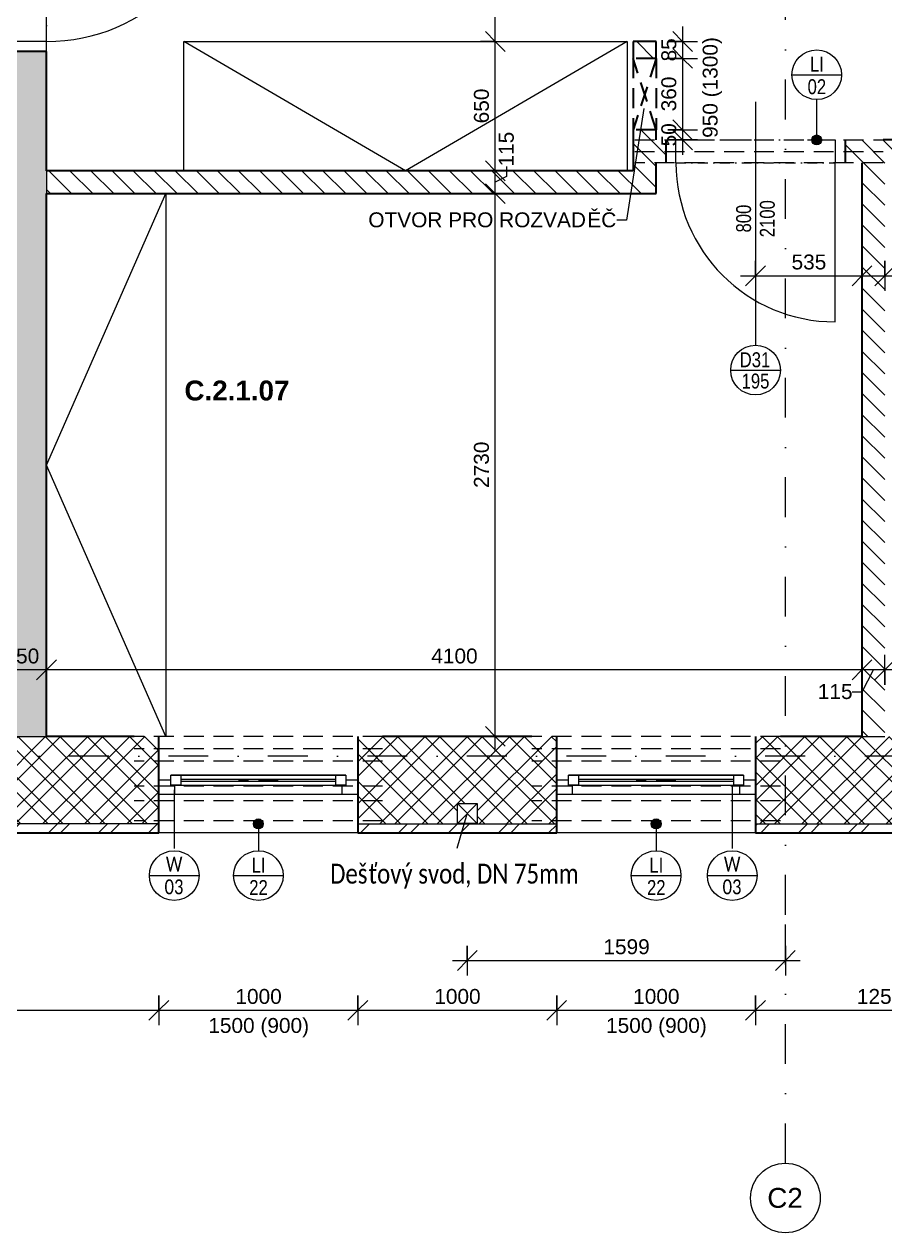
# Model space of a CAD drawing. Header units: millimetres. Extents: x -47720 to -5768, y -7799 to 13087.
# Drawn here: x -32562 to -28235, y -7799 to -1719 of the extents above; entities that cross this region are included whole.
import ezdxf

# ---------------------------------------------------------------- set-up
doc = ezdxf.new("R2010")
doc.units = ezdxf.units.MM
for name, pattern in [('HA_Dash_3mm-S1mm', [150, 100, -50]), ('HA_DashDot_10mm-S3mm', [500, 200, -150, 0, -150]), ('HA_DashDot_2_2mm-S0_6mm', [110, 50, -30, 0, -30])]:
    doc.linetypes.add(name, pattern=pattern)
for name, color, linetype, lineweight in [('A-____-____-DIMS', 9, 'Continuous', 5), ('A-____-____-DIMS-50', 9, 'Continuous', 5), ('A-____-____-IDEN', 9, 'Continuous', 9), ('A-AREA-____-IDEN', 9, 'Continuous', 9), ('A-DOOR-____-IDEN', 9, 'Continuous', 9), ('A-DOOR-____-MCUT', 9, 'HA_DashDot_2_2mm-S0_6mm', 9), ('A-DOOR-____-OTLN', 9, 'Continuous', 9), ('A-DOOR-FRAM-MCUT', 9, 'Continuous', 9), ('A-GENM-____-HDLN', 9, 'HA_Dash_3mm-S1mm', 9), ('A-GENM-____-IDEN', 9, 'Continuous', 9), ('A-GENM-____-MCUT', 9, 'HA_Dash_3mm-S1mm', 25), ('A-GENM-____-OTLN', 9, 'Continuous', 9), ('A-GLAZ-____-IDEN', 9, 'Continuous', 9), ('A-GLAZ-____-MCUT', 9, 'Continuous', 5), ('A-GLAZ-____-OTLN', 9, 'Continuous', 5), ('A-WALL-____-MCUT', 9, 'Continuous', 25), ('A-WALL-____-OTLN', 9, 'Continuous', 9), ('A-WALL-____-PATT', 9, 'Continuous', 25), ('G-____-____-TEXT', 9, 'Continuous', 5), ('I-FURN-____-OTLN', 9, 'Continuous', 9), ('I-WALL-____-MCUT', 9, 'Continuous', 25), ('M-HVAC-DUCT-OTLN', 9, 'Continuous', 9), ('S-GRID-____-IDEN', 9, 'Continuous', 9), ('S-GRID-____-OTLN', 9, 'Continuous', 5)]:
    doc.layers.add(name, color=color, linetype=linetype, lineweight=lineweight)
doc.styles.add('Arial', font='arial.ttf', dxfattribs={"height": 100})
doc.styles.add('Arial_1', font='arial.ttf', dxfattribs={"height": 75})
doc.styles.add('Arial_2', font='arial.ttf', dxfattribs={"width": 0.8, "height": 75})
doc.styles.add('Arial_B', font='arialbd.ttf', dxfattribs={"height": 100})
doc.styles.add('Calibri', font='calibri.ttf', dxfattribs={"width": 0.8, "height": 100})
doc.styles.add('Calibri_2', font='calibri.ttf', dxfattribs={"width": 0.8, "height": 75})
doc.dimstyles.new('Inner_Dimensions', dxfattribs={"dimscale": 304.8, "dimtxt": 76.519455, "dimasz": 0.328084, "dimexe": 0.246063, "dimexo": 0.0625, "dimgap": 0.032808, "dimtad": 1, "dimdec": 0, "dimzin": 0, "dimdsep": 46, "dimtxsty": 'Arial_1', "dimblk1": 'OBLIQUE', "dimblk2": 'OBLIQUE', "dimsah": 1, "dimcen": 0.09, "dimdle": 0.246063, "dimazin": 0, "dimtfac": 1, "dimtdec": 4, "dimtix": 1, "dimtmove": 0, "dimatfit": 3, "dimfxl": 0.246063, "dimfxlon": 1, "dimtvp": 1, "dimtolj": 1, "dimtzin": 0, "dimlwd": 9, "dimlwe": 9, "dimarcsym": 2})
doc.dimstyles.new('Inner_Dimensions_1', dxfattribs={"dimscale": 304.8, "dimtxt": 76.519455, "dimasz": 0.328084, "dimexe": 0.246063, "dimexo": 0.0625, "dimgap": 0.032808, "dimtad": 1, "dimdec": 0, "dimzin": 0, "dimdsep": 46, "dimtxsty": 'Arial_1', "dimblk1": 'OBLIQUE', "dimblk2": 'OBLIQUE', "dimsah": 1, "dimcen": 0.09, "dimdle": 0.246063, "dimazin": 0, "dimtfac": 1, "dimtdec": 4, "dimtix": 1, "dimtmove": 1, "dimatfit": 3, "dimfxl": 0.246063, "dimfxlon": 1, "dimtvp": 1, "dimtolj": 1, "dimtzin": 0, "dimlwd": 9, "dimlwe": 9, "dimarcsym": 2})
pattern_1 = [(45, (0, 0), (-106.066, 106.066), []), (45, (75, 0), (-106.066, 106.066), []), (315, (0, 0), (106.066, 106.066), []), (315, (75, 0), (106.066, 106.066), [])]
pattern_2 = [(135, (0, 0), (-53.03301, -53.03301), [])]

# ---------------------------------------------------------------- blocks, each defined once
blk = doc.blocks.new('HA_DR_Single_Swing_Solid - In_BJ_800x2100-2040331-DPS_2NP-C')
at = {"layer": 'A-DOOR-____-MCUT'}
for p, q in [((-400, 57.5), (400, 57.5)), ((-400, -57.5), (400, -57.5))]:
    blk.add_line(p, q, dxfattribs=at)
at = {"layer": 'A-DOOR-____-OTLN', "lineweight": 5}
blk.add_line((400, -857.5), (400, -57.5), dxfattribs=at)
blk.add_arc((400, -57.5), 800, 180, 270, dxfattribs=at)
at = {"layer": 'A-DOOR-FRAM-MCUT'}
for p, q in [((-400, -57.5), (-400, 57.5)), ((400, 57.5), (400, -57.5))]:
    blk.add_line(p, q, dxfattribs=at)
blk = doc.blocks.new('HA_WD_SinglePanel - 1000x1500-1662820-DPS_2NP-C')
at = {"layer": 'A-GLAZ-____-MCUT'}
for p, q in [((-420, 70), (-500, 70)), ((-420, 25), (-420, 70)), ((500, 70), (420, 70)), ((420, 70), (420, 25)), ((-500, 0), (-440, 0)), ((-440, -25), (-440, 25)), ((-440, 25), (-390, 25)), ((-390, 25), (-390, -25)), ((390, 5), (-390, 5)), ((390, -25), (390, 25)), ((390, 25), (440, 25)), ((440, 25), (440, -25)), ((440, 0), (500, 0)), ((-390, -25), (-440, -25)), ((390, -5), (-390, -5)), ((440, -25), (390, -25))]:
    blk.add_line(p, q, dxfattribs=at)
at = {"layer": 'A-GLAZ-____-OTLN'}
for p, q in [((420, 70), (-420, 70)), ((440, 25), (-440, 25)), ((-440, -25), (-440, 25)), ((390, 25), (-390, 25)), ((440, 25), (440, -25)), ((-440, -25), (440, -25)), ((390, -25), (-390, -25))]:
    blk.add_line(p, q, dxfattribs=at)
blk = doc.blocks.new('HA_DR_Single_Swing_Solid - In_BJ_900x2100_Vstup-2040222-DPS_2NP-C')
at = {"layer": 'A-DOOR-____-MCUT'}
for p, q in [((-450, 125), (450, 125)), ((-450, -125), (450, -125))]:
    blk.add_line(p, q, dxfattribs=at)
at = {"layer": 'A-DOOR-____-OTLN'}
for p, q in [((-500, 125), (500, 125)), ((-500, -125), (500, -125))]:
    blk.add_line(p, q, dxfattribs=at)
at = {"layer": 'A-DOOR-____-OTLN', "lineweight": 5}
blk.add_line((450, -1025), (450, -125), dxfattribs=at)
blk.add_arc((450, -125), 900, 180, 270, dxfattribs=at)
at = {"layer": 'A-DOOR-FRAM-MCUT'}
for p, q in [((-450, -125), (-450, 125)), ((450, 125), (450, -125))]:
    blk.add_line(p, q, dxfattribs=at)
blk = doc.blocks.new('NAB_Šatní_skříň_ADNS - 650x2000xšířka-1645728-DPS_2NP-C')
at = {"layer": 'I-FURN-____-OTLN'}
for p, q in [((0, -650), (1115, 0)), ((0, -650), (0, 0)), ((1115, 0), (2230, -650)), ((2230, 0), (2230, -650)), ((2229.9, -650), (0.1, -650))]:
    blk.add_line(p, q, dxfattribs=at)
blk = doc.blocks.new('NAB_Šatní_skříň_ADNS - 600x2000xšířka-1703036-DPS_2NP-C')
at = {"layer": 'I-FURN-____-OTLN'}
for p, q in [((0, -600), (1365, 0)), ((1365, 0), (2730, -600)), ((2729.9, -600), (0.1, -600))]:
    blk.add_line(p, q, dxfattribs=at)
blk = doc.blocks.new('TB_Porotherm KP11_5_1250mm - TB_Porotherm KP11_5_1250mm-1870064-DPS_2NP-C')
at = {"layer": 'A-GENM-____-HDLN'}
for p, q in [((-625, 57.5), (625, 57.5)), ((-625, 0), (625, 0)), ((625, -57.5), (-625, -57.5))]:
    blk.add_line(p, q, dxfattribs=at)
blk = doc.blocks.new('TB_Porotherm KPVarioUNI_1250mm - TB_Porotherm KPVarioUNI_1250mm-1891196-DPS_2NP-C')
at = {"layer": 'A-GENM-____-HDLN'}
for p, q in [((-625, 205), (625, 205)), ((-625, 105), (625, 105)), ((-625, 30), (625, 30)), ((-100, 0), (100, 0)), ((-625, -95), (625, -95)), ((-625, -157.5), (625, -157.5)), ((-625, -220), (625, -220))]:
    blk.add_line(p, q, dxfattribs=at)
blk = doc.blocks.new('HA_GM_Opening_Rectangle_WallBased - Default-1969288-DPS_2NP-C')
at = {"layer": 'A-GENM-____-MCUT'}
for p, q in [((305, 57.5), (-55, -57.5)), ((-55, 57.5), (305, -57.5)), ((-55, 57.5), (-55, -57.5)), ((-55, 57.5), (305, 57.5)), ((305, 57.5), (305, -57.5)), ((-55, -57.5), (305, -57.5))]:
    blk.add_line(p, q, dxfattribs=at)
blk = doc.blocks.new('Grid - Radius 3_5mm-353793-DPS_2NP-C')
at = {"layer": 'S-GRID-____-IDEN'}
blk.add_circle((0, 0), 3.5, dxfattribs=at)
blk = doc.blocks.new('DIMBLOCK1-DPS_2NP-C')
at = {"layer": 'A-____-____-DIMS-50', "lineweight": 9}
for p, q in [((-30193.6, -2571.8), (-30243.6, -2521.8)), ((-30268.6, -2571.8), (-30118.6, -2571.8)), ((-30193.6, -2571.8), (-30268.6, -2571.8)), ((-30193.6, -5376.8), (-30193.6, -2571.8)), ((-30193.6, -2571.8), (-30143.6, -2621.8)), ((-30193.6, -5301.8), (-30243.6, -5251.8)), ((-30268.6, -5301.8), (-30118.6, -5301.8)), ((-30193.6, -5301.8), (-30268.6, -5301.8)), ((-30193.6, -5301.8), (-30143.6, -5351.8))]:
    blk.add_line(p, q, dxfattribs=at)
at = {"layer": 'A-____-____-DIMS-50', "color": 0, "lineweight": 9, "insert": (-30300.9, -4052.2), "char_height": 75, "width": 276.883, "attachment_point": 1, "rotation": 90, "line_spacing_factor": 0.941778, "style": 'Arial_1'}
blk.add_mtext('2730', dxfattribs=at)
blk = doc.blocks.new('_Oblique')
at = {"color": 0, "linetype": 'ByBlock', "lineweight": -2}
blk.add_line((-0.5, -0.5), (0.5, 0.5), dxfattribs=at)
blk = doc.blocks.new('DIMBLOCK2-DPS_2NP-C')
at = {"layer": 'A-____-____-DIMS-50', "lineweight": 9}
for p, q in [((-30193.6, -2456.8), (-30243.6, -2406.8)), ((-30268.6, -2456.8), (-30118.6, -2456.8)), ((-30193.6, -2456.8), (-30268.6, -2456.8)), ((-30193.6, -2571.8), (-30193.6, -2456.8)), ((-30193.6, -2456.8), (-30143.6, -2506.8)), ((-30137.3, -2485.3), (-30193.6, -2514.3)), ((-30137.3, -2435.3), (-30137.3, -2485.3)), ((-30193.6, -2571.8), (-30243.6, -2521.8)), ((-30268.6, -2571.8), (-30118.6, -2571.8)), ((-30193.6, -2571.8), (-30268.6, -2571.8)), ((-30193.6, -2571.8), (-30143.6, -2621.8))]:
    blk.add_line(p, q, dxfattribs=at)
at = {"layer": 'A-____-____-DIMS-50', "color": 0, "lineweight": 9, "insert": (-30175.8, -2435.3), "char_height": 75, "width": 207.662, "attachment_point": 1, "rotation": 90, "line_spacing_factor": 0.941778, "style": 'Arial_1'}
blk.add_mtext('115', dxfattribs=at)
blk = doc.blocks.new('DIMBLOCK3-DPS_2NP-C')
at = {"layer": 'A-____-____-DIMS-50', "lineweight": 9}
for p, q in [((-30193.6, -1806.8), (-30243.6, -1756.8)), ((-30268.6, -1806.8), (-30118.6, -1806.8)), ((-30193.6, -1806.8), (-30268.6, -1806.8)), ((-30193.6, -2456.8), (-30193.6, -1806.8)), ((-30193.6, -1806.8), (-30143.6, -1856.8)), ((-30193.6, -2456.8), (-30243.6, -2406.8)), ((-30268.6, -2456.8), (-30118.6, -2456.8)), ((-30193.6, -2456.8), (-30268.6, -2456.8)), ((-30193.6, -2456.8), (-30143.6, -2506.8))]:
    blk.add_line(p, q, dxfattribs=at)
at = {"layer": 'A-____-____-DIMS-50', "color": 0, "lineweight": 9, "insert": (-30300.9, -2218.3), "char_height": 75, "width": 207.662, "attachment_point": 1, "rotation": 90, "line_spacing_factor": 0.941778, "style": 'Arial_1'}
blk.add_mtext('650', dxfattribs=at)
blk = doc.blocks.new('DIMBLOCK4-DPS_2NP-C')
at = {"layer": 'A-____-____-DIMS-50', "lineweight": 9}
for p, q in [((-30268.6, -726.8), (-30118.6, -726.8)), ((-30193.6, -726.8), (-30268.6, -726.8)), ((-30193.6, -726.8), (-30243.6, -676.8)), ((-30193.6, -1806.8), (-30193.6, -726.8)), ((-30193.6, -726.8), (-30143.6, -776.8)), ((-30193.6, -1806.8), (-30243.6, -1756.8)), ((-30268.6, -1806.8), (-30118.6, -1806.8)), ((-30193.6, -1806.8), (-30268.6, -1806.8)), ((-30193.6, -1806.8), (-30143.6, -1856.8))]:
    blk.add_line(p, q, dxfattribs=at)
at = {"layer": 'A-____-____-DIMS-50', "color": 0, "lineweight": 9, "insert": (-30300.9, -1382.2), "char_height": 75, "width": 276.883, "attachment_point": 1, "rotation": 90, "line_spacing_factor": 0.941778, "style": 'Arial_1'}
blk.add_mtext('1080', dxfattribs=at)
blk = doc.blocks.new('DIMBLOCK36-DPS_2NP-C')
at = {"layer": 'A-____-____-DIMS-50', "lineweight": 9}
for p, q in [((-35134.9, -6604.6), (-35134.9, -6754.6)), ((-35134.9, -6679.6), (-35134.9, -6604.6)), ((-31884.9, -6604.6), (-31884.9, -6754.6)), ((-31884.9, -6679.6), (-31884.9, -6604.6)), ((-35134.9, -6679.6), (-35184.9, -6729.6)), ((-35134.9, -6679.6), (-35084.9, -6629.6)), ((-35134.9, -6679.6), (-31884.9, -6679.6)), ((-31884.9, -6679.6), (-31934.9, -6729.6)), ((-31884.9, -6679.6), (-31834.9, -6629.6))]:
    blk.add_line(p, q, dxfattribs=at)
at = {"layer": 'A-____-____-DIMS-50', "color": 0, "lineweight": 9, "insert": (-33625.3, -6572.3), "char_height": 75, "width": 276.883, "attachment_point": 1, "line_spacing_factor": 0.941778, "style": 'Arial_1'}
blk.add_mtext('3250', dxfattribs=at)
blk = doc.blocks.new('DIMBLOCK37-DPS_2NP-C')
at = {"layer": 'A-____-____-DIMS-50', "lineweight": 9}
for p, q in [((-31884.9, -6604.6), (-31884.9, -6754.6)), ((-31884.9, -6679.6), (-31884.9, -6604.6)), ((-30884.9, -6604.6), (-30884.9, -6754.6)), ((-30884.9, -6679.6), (-30884.9, -6604.6)), ((-31884.9, -6679.6), (-31934.9, -6729.6)), ((-31884.9, -6679.6), (-31834.9, -6629.6)), ((-31884.9, -6679.6), (-30884.9, -6679.6)), ((-30884.9, -6679.6), (-30934.9, -6729.6)), ((-30884.9, -6679.6), (-30834.9, -6629.6))]:
    blk.add_line(p, q, dxfattribs=at)
at = {"layer": 'A-____-____-DIMS-50', "color": 0, "lineweight": 9, "insert": (-31500.3, -6572.3), "char_height": 75, "width": 276.883, "attachment_point": 1, "line_spacing_factor": 0.941778, "style": 'Arial_1'}
blk.add_mtext('1000', dxfattribs=at)
blk = doc.blocks.new('DIMBLOCK38-DPS_2NP-C')
at = {"layer": 'A-____-____-DIMS-50', "lineweight": 9}
for p, q in [((-30884.9, -6604.6), (-30884.9, -6754.6)), ((-30884.9, -6679.6), (-30884.9, -6604.6)), ((-29884.9, -6604.6), (-29884.9, -6754.6)), ((-29884.9, -6679.6), (-29884.9, -6604.6)), ((-30884.9, -6679.6), (-30934.9, -6729.6)), ((-30884.9, -6679.6), (-30834.9, -6629.6)), ((-30884.9, -6679.6), (-29884.9, -6679.6)), ((-29884.9, -6679.6), (-29934.9, -6729.6)), ((-29884.9, -6679.6), (-29834.9, -6629.6))]:
    blk.add_line(p, q, dxfattribs=at)
at = {"layer": 'A-____-____-DIMS-50', "color": 0, "lineweight": 9, "insert": (-30500.3, -6572.3), "char_height": 75, "width": 276.883, "attachment_point": 1, "line_spacing_factor": 0.941778, "style": 'Arial_1'}
blk.add_mtext('1000', dxfattribs=at)
blk = doc.blocks.new('DIMBLOCK39-DPS_2NP-C')
at = {"layer": 'A-____-____-DIMS-50', "lineweight": 9}
for p, q in [((-29884.9, -6604.6), (-29884.9, -6754.6)), ((-29884.9, -6679.6), (-29884.9, -6604.6)), ((-28884.9, -6604.6), (-28884.9, -6754.6)), ((-28884.9, -6679.6), (-28884.9, -6604.6)), ((-29884.9, -6679.6), (-29934.9, -6729.6)), ((-29884.9, -6679.6), (-29834.9, -6629.6)), ((-29884.9, -6679.6), (-28884.9, -6679.6)), ((-28884.9, -6679.6), (-28934.9, -6729.6)), ((-28884.9, -6679.6), (-28834.9, -6629.6))]:
    blk.add_line(p, q, dxfattribs=at)
at = {"layer": 'A-____-____-DIMS-50', "color": 0, "lineweight": 9, "insert": (-29500.3, -6572.3), "char_height": 75, "width": 276.883, "attachment_point": 1, "line_spacing_factor": 0.941778, "style": 'Arial_1'}
blk.add_mtext('1000', dxfattribs=at)
blk = doc.blocks.new('DIMBLOCK40-DPS_2NP-C')
at = {"layer": 'A-____-____-DIMS-50', "lineweight": 9}
for p, q in [((-28884.9, -6604.6), (-28884.9, -6754.6)), ((-28884.9, -6679.6), (-28884.9, -6604.6)), ((-27634.9, -6604.6), (-27634.9, -6754.6)), ((-27634.9, -6679.6), (-27634.9, -6604.6)), ((-28884.9, -6679.6), (-28934.9, -6729.6)), ((-28884.9, -6679.6), (-28834.9, -6629.6)), ((-28884.9, -6679.6), (-27634.9, -6679.6)), ((-27634.9, -6679.6), (-27684.9, -6729.6)), ((-27634.9, -6679.6), (-27584.9, -6629.6))]:
    blk.add_line(p, q, dxfattribs=at)
at = {"layer": 'A-____-____-DIMS-50', "color": 0, "lineweight": 9, "insert": (-28375.3, -6572.3), "char_height": 75, "width": 276.883, "attachment_point": 1, "line_spacing_factor": 0.941778, "style": 'Arial_1'}
blk.add_mtext('1250', dxfattribs=at)
blk = doc.blocks.new('HA_TAG_Door_TypeMark_wDimensions - Scale50_Right with Bouble-921060-DPS_2NP-C')
at = {"layer": 'A-DOOR-____-IDEN'}
for p, q in [((0, 5), (0, -19.5)), ((-2.5, -22), (2.5, -22))]:
    blk.add_line(p, q, dxfattribs=at)
blk.add_circle((0, -22), 2.5, dxfattribs=at)
blk = doc.blocks.new('DIMBLOCK83-DPS_2NP-C')
at = {"layer": 'A-____-____-DIMS-50', "lineweight": 9}
for p, q in [((-28234.9, -5042.3), (-28234.9, -4892.3)), ((-28234.9, -4967.3), (-28184.9, -4917.3)), ((-23434.9, -5042.3), (-23434.9, -4892.3)), ((-23434.9, -4967.3), (-23384.9, -4917.3)), ((-28234.9, -4967.3), (-28284.9, -5017.3)), ((-23434.9, -4967.3), (-28234.9, -4967.3)), ((-28234.9, -4967.3), (-28234.9, -5042.3)), ((-23434.9, -4967.3), (-23484.9, -5017.3)), ((-23434.9, -4967.3), (-23434.9, -5042.3))]:
    blk.add_line(p, q, dxfattribs=at)
at = {"layer": 'A-____-____-DIMS-50', "color": 0, "lineweight": 9, "insert": (-25950.3, -4859.9), "char_height": 75, "width": 276.883, "attachment_point": 1, "line_spacing_factor": 0.941778, "style": 'Arial_1'}
blk.add_mtext('4800', dxfattribs=at)
blk = doc.blocks.new('DIMBLOCK84-DPS_2NP-C')
at = {"layer": 'A-____-____-DIMS-50', "lineweight": 9}
for p, q in [((-28349.9, -5042.3), (-28349.9, -4892.3)), ((-28349.9, -4967.3), (-28299.9, -4917.3)), ((-28234.9, -5042.3), (-28234.9, -4892.3)), ((-28234.9, -4967.3), (-28184.9, -4917.3)), ((-28349.9, -4967.3), (-28399.9, -5017.3)), ((-28234.9, -4967.3), (-28349.9, -4967.3)), ((-28349.9, -4967.3), (-28349.9, -5042.3)), ((-28348.8, -5077.3), (-28292.4, -4967.3)), ((-28234.9, -4967.3), (-28284.9, -5017.3)), ((-28234.9, -4967.3), (-28234.9, -5042.3)), ((-28398.8, -5077.3), (-28348.8, -5077.3))]:
    blk.add_line(p, q, dxfattribs=at)
at = {"layer": 'A-____-____-DIMS-50', "color": 0, "lineweight": 9, "insert": (-28571.9, -5038.8), "char_height": 75, "width": 207.662, "attachment_point": 1, "line_spacing_factor": 0.941778, "style": 'Arial_1'}
blk.add_mtext('115', dxfattribs=at)
blk = doc.blocks.new('DIMBLOCK85-DPS_2NP-C')
at = {"layer": 'A-____-____-DIMS-50', "lineweight": 9}
for p, q in [((-32449.9, -5042.3), (-32449.9, -4892.3)), ((-32449.9, -4967.3), (-32399.9, -4917.3)), ((-28349.9, -5042.3), (-28349.9, -4892.3)), ((-28349.9, -4967.3), (-28299.9, -4917.3)), ((-32449.9, -4967.3), (-32499.9, -5017.3)), ((-28349.9, -4967.3), (-32449.9, -4967.3)), ((-32449.9, -4967.3), (-32449.9, -5042.3)), ((-28349.9, -4967.3), (-28399.9, -5017.3)), ((-28349.9, -4967.3), (-28349.9, -5042.3))]:
    blk.add_line(p, q, dxfattribs=at)
at = {"layer": 'A-____-____-DIMS-50', "color": 0, "lineweight": 9, "insert": (-30515.3, -4859.9), "char_height": 75, "width": 276.883, "attachment_point": 1, "line_spacing_factor": 0.941778, "style": 'Arial_1'}
blk.add_mtext('4100', dxfattribs=at)
blk = doc.blocks.new('DIMBLOCK86-DPS_2NP-C')
at = {"layer": 'A-____-____-DIMS-50', "lineweight": 9}
for p, q in [((-32699.9, -5042.3), (-32699.9, -4892.3)), ((-32699.9, -4967.3), (-32649.9, -4917.3)), ((-32449.9, -5042.3), (-32449.9, -4892.3)), ((-32449.9, -4967.3), (-32399.9, -4917.3)), ((-32699.9, -4967.3), (-32749.9, -5017.3)), ((-32449.9, -4967.3), (-32699.9, -4967.3)), ((-32699.9, -4967.3), (-32699.9, -5042.3)), ((-32449.9, -4967.3), (-32499.9, -5017.3)), ((-32449.9, -4967.3), (-32449.9, -5042.3))]:
    blk.add_line(p, q, dxfattribs=at)
at = {"layer": 'A-____-____-DIMS-50', "color": 0, "lineweight": 9, "insert": (-32661.4, -4859.9), "char_height": 75, "width": 207.662, "attachment_point": 1, "line_spacing_factor": 0.941778, "style": 'Arial_1'}
blk.add_mtext('250', dxfattribs=at)
blk = doc.blocks.new('DIMBLOCK186-DPS_2NP-C')
at = {"layer": 'A-____-____-DIMS-50', "lineweight": 9}
for p, q in [((-29251.4, -1806.8), (-29301.4, -1756.8)), ((-29251.4, -1731.8), (-29251.4, -1891.4)), ((-29326.4, -1806.8), (-29176.4, -1806.8)), ((-29251.4, -1806.8), (-29326.4, -1806.8)), ((-29251.4, -1806.8), (-29201.4, -1856.8)), ((-29251.4, -1891.4), (-29301.4, -1841.4)), ((-29326.4, -1891.4), (-29176.4, -1891.4)), ((-29251.4, -1891.4), (-29326.4, -1891.4)), ((-29251.4, -1891.4), (-29201.4, -1941.4))]:
    blk.add_line(p, q, dxfattribs=at)
at = {"layer": 'A-____-____-DIMS-50', "color": 0, "lineweight": 9, "insert": (-29358.7, -1906.8), "char_height": 75, "width": 138.441, "attachment_point": 1, "rotation": 90, "line_spacing_factor": 0.941778, "style": 'Arial_1'}
blk.add_mtext('85', dxfattribs=at)
blk = doc.blocks.new('DIMBLOCK187-DPS_2NP-C')
at = {"layer": 'A-____-____-DIMS-50', "lineweight": 9}
for p, q in [((-29251.4, -1891.4), (-29301.4, -1841.4)), ((-29326.4, -1891.4), (-29176.4, -1891.4)), ((-29251.4, -1891.4), (-29326.4, -1891.4)), ((-29251.4, -1891.4), (-29251.4, -2251.4)), ((-29251.4, -1891.4), (-29201.4, -1941.4)), ((-29251.4, -2251.4), (-29301.4, -2201.4)), ((-29326.4, -2251.4), (-29176.4, -2251.4)), ((-29251.4, -2251.4), (-29326.4, -2251.4)), ((-29251.4, -2251.4), (-29201.4, -2301.4))]:
    blk.add_line(p, q, dxfattribs=at)
at = {"layer": 'A-____-____-DIMS-50', "color": 0, "lineweight": 9, "insert": (-29358.7, -2157.9), "char_height": 75, "width": 207.662, "attachment_point": 1, "rotation": 90, "line_spacing_factor": 0.941778, "style": 'Arial_1'}
blk.add_mtext('360', dxfattribs=at)
blk = doc.blocks.new('DIMBLOCK188-DPS_2NP-C')
at = {"layer": 'A-____-____-DIMS-50', "lineweight": 9}
for p, q in [((-29251.4, -2251.4), (-29301.4, -2201.4)), ((-29326.4, -2251.4), (-29176.4, -2251.4)), ((-29251.4, -2251.4), (-29326.4, -2251.4)), ((-29176.4, -2301.8), (-29326.4, -2301.8)), ((-29251.4, -2301.8), (-29301.4, -2251.8)), ((-29251.4, -2251.4), (-29251.4, -2376.8)), ((-29251.4, -2251.4), (-29201.4, -2301.4)), ((-29251.4, -2301.8), (-29201.4, -2351.8)), ((-29251.4, -2301.8), (-29176.4, -2301.8))]:
    blk.add_line(p, q, dxfattribs=at)
at = {"layer": 'A-____-____-DIMS-50', "color": 0, "lineweight": 9, "insert": (-29358.7, -2334.3), "char_height": 75, "width": 138.441, "attachment_point": 1, "rotation": 90, "line_spacing_factor": 0.941778, "style": 'Arial_1'}
blk.add_mtext('50', dxfattribs=at)
blk = doc.blocks.new('HA_TAG_GM_Products - Generic-588599-DPS_2NP-C')
at = {"layer": 'A-GENM-____-IDEN'}
blk.add_line((-2.5, 0), (2.5, 0), dxfattribs=at)
blk.add_circle((0, 0), 2.5, dxfattribs=at)
blk = doc.blocks.new('DIMBLOCK208-DPS_2NP-C')
at = {"layer": 'A-____-____-DIMS-50', "lineweight": 9}
for p, q in [((-30334.4, -6354.6), (-30334.4, -6504.6)), ((-30334.4, -6429.6), (-30334.4, -6354.6)), ((-30334.4, -6429.6), (-30284.4, -6379.6)), ((-28734.9, -6354.6), (-28734.9, -6504.6)), ((-28734.9, -6429.6), (-28734.9, -6354.6)), ((-28734.9, -6429.6), (-28684.9, -6379.6)), ((-30409.4, -6429.6), (-28659.9, -6429.6)), ((-30334.4, -6429.6), (-30384.4, -6479.6)), ((-28734.9, -6429.6), (-28784.9, -6479.6))]:
    blk.add_line(p, q, dxfattribs=at)
at = {"layer": 'A-____-____-DIMS-50', "color": 0, "lineweight": 9, "insert": (-29650, -6322.3), "char_height": 75, "width": 276.883, "attachment_point": 1, "line_spacing_factor": 0.941778, "style": 'Arial_1'}
blk.add_mtext('1599', dxfattribs=at)
blk = doc.blocks.new('HA_TAG_WD - Type Mark-1521999-DPS_2NP-C')
at = {"layer": 'A-GLAZ-____-IDEN'}
blk.add_line((-2.5, 0), (2.5, 0), dxfattribs=at)
blk.add_circle((0, 0), 2.5, dxfattribs=at)
blk = doc.blocks.new('DIMBLOCK252-DPS_2NP-C')
at = {"layer": 'A-____-____-DIMS-50', "lineweight": 9}
for p, q in [((-28884.9, -2910.4), (-28884.9, -3060.4)), ((-28884.9, -2985.4), (-28884.9, -2910.4)), ((-28349.9, -2910.4), (-28349.9, -3060.4)), ((-28349.9, -2985.4), (-28349.9, -2910.4)), ((-28884.9, -2985.4), (-28834.9, -2935.4)), ((-28349.9, -2985.4), (-28299.9, -2935.4)), ((-28959.9, -2985.4), (-28274.9, -2985.4)), ((-28884.9, -2985.4), (-28934.9, -3035.4)), ((-28349.9, -2985.4), (-28399.9, -3035.4))]:
    blk.add_line(p, q, dxfattribs=at)
at = {"layer": 'A-____-____-DIMS-50', "color": 0, "lineweight": 9, "insert": (-28703.9, -2878), "char_height": 75, "width": 207.662, "attachment_point": 1, "line_spacing_factor": 0.941778, "style": 'Arial_1'}
blk.add_mtext('535', dxfattribs=at)
blk = doc.blocks.new('DIMBLOCK253-DPS_2NP-C')
at = {"layer": 'A-____-____-DIMS-50', "lineweight": 9}
for p, q in [((-28234.9, -2910.4), (-28234.9, -3060.4)), ((-28234.9, -2985.4), (-28234.9, -2910.4)), ((-27134.9, -2910.4), (-27134.9, -3060.4)), ((-27134.9, -2985.4), (-27134.9, -2910.4)), ((-28234.9, -2985.4), (-28184.9, -2935.4)), ((-27134.9, -2985.4), (-27084.9, -2935.4)), ((-28309.9, -2985.4), (-27059.9, -2985.4)), ((-28234.9, -2985.4), (-28284.9, -3035.4)), ((-27134.9, -2985.4), (-27184.9, -3035.4))]:
    blk.add_line(p, q, dxfattribs=at)
at = {"layer": 'A-____-____-DIMS-50', "color": 0, "lineweight": 9, "insert": (-27800.3, -2878), "char_height": 75, "width": 276.883, "attachment_point": 1, "line_spacing_factor": 0.941778, "style": 'Arial_1'}
blk.add_mtext('1100', dxfattribs=at)

msp = doc.modelspace()

# ---------------------------------------------------------------- hatches: boundary and pattern name
at = {"layer": 'A-GENM-____-IDEN'}
h = msp.add_hatch(color=256, dxfattribs=at)
edge = h.paths.add_edge_path()
edge.add_arc((-28577.4, -2301.8), 25, 0, 360)
h = msp.add_hatch(color=256, dxfattribs=at)
edge = h.paths.add_edge_path()
edge.add_arc((-31384.9, -5741.8), 25, 0, 360)
h = msp.add_hatch(color=256, dxfattribs=at)
edge = h.paths.add_edge_path()
edge.add_arc((-29384.9, -5741.8), 25, 0, 360)
at = {"layer": 'A-WALL-____-PATT', "lineweight": 9}
h = msp.add_hatch(color=256, dxfattribs=at)
h.paths.add_polyline_path([(-32699.9, -5301.8), (-32449.9, -5301.8), (-32449.9, -1856.8), (-32699.9, -1856.8), (-32699.9, -3261.8)])
h.paths.add_polyline_path([(-32699.9, -856.8), (-32449.9, -856.8), (-32449.9, -726.8), (-32699.9, -726.8)])
at = {"layer": 'A-WALL-____-PATT', "lineweight": 5}
h = msp.add_hatch(dxfattribs=at)
h.set_pattern_fill('FP_3', color=256, style=0, pattern_type=2)
h.set_pattern_definition(pattern_2)
h.paths.add_polyline_path([(-29384.9, -2456.8), (-29384.9, -2251.4), (-29499.9, -2251.4), (-29499.9, -2456.8)])
h.paths.add_polyline_path([(-29384.9, -1891.4), (-29384.9, -1806.8), (-29499.9, -1806.8), (-29499.9, -1891.4)])
h = msp.add_hatch(dxfattribs=at)
h.set_pattern_fill('FP_3', color=256, style=0, pattern_type=2)
h.set_pattern_definition(pattern_2)
h.paths.add_polyline_path([(-23434.9, -2416.8), (-23434.9, -2301.8), (-26684.9, -2301.8), (-26684.9, -2416.8), (-23740.6, -2416.8)])
h.paths.add_polyline_path([(-27584.9, -2416.8), (-27584.9, -2301.8), (-28434.9, -2301.8), (-28434.9, -2416.8), (-28234.9, -2416.8)])
h.paths.add_polyline_path([(-29334.9, -2416.8), (-29334.9, -2301.8), (-29384.9, -2301.8), (-29384.9, -2416.8)])
h = msp.add_hatch(dxfattribs=at)
h.set_pattern_fill('FP_3', color=256, style=0, pattern_type=2)
h.set_pattern_definition(pattern_2)
h.paths.add_polyline_path([(-28234.9, -5301.8), (-28234.9, -2416.8), (-28349.9, -2416.8), (-28349.9, -5301.8)])
h = msp.add_hatch(dxfattribs=at)
h.set_pattern_fill('FP_3', color=256, style=0, pattern_type=2)
h.set_pattern_definition(pattern_2)
h.paths.add_polyline_path([(-29384.9, -2571.8), (-29384.9, -2456.8), (-32449.9, -2456.8), (-32449.9, -2571.8), (-30527.3, -2571.8)])
h = msp.add_hatch(dxfattribs=at)
h.set_pattern_fill('FP_1', color=256, style=0, pattern_type=2)
h.set_pattern_definition(pattern_1)
h.paths.add_polyline_path([(-32449.9, -5741.8), (-32449.9, -5301.8), (-35134.9, -5301.8), (-35134.9, -5741.8), (-32734.9, -5741.8)])
h.paths.add_polyline_path([(-36134.9, -5741.8), (-36134.9, -5301.8), (-41634.9, -5301.8), (-41634.9, -5741.8), (-37313.9, -5741.8)])
h.paths.add_polyline_path([(-42634.9, -5741.8), (-42634.9, -5301.8), (-45274.9, -5301.8), (-45274.9, -5741.8), (-44100.6, -5741.8)])
h.paths.add_polyline_path([(-32834.9, -5740.1), (-32834.9, -5640.1), (-32734.9, -5640.1), (-32734.9, -5740.1)])
h.paths.add_polyline_path([(-41254.9, -5740.1), (-41254.9, -5640.1), (-41154.9, -5640.1), (-41154.9, -5740.1)])
h.paths.add_polyline_path([(-44834.9, -5740.1), (-44834.9, -5640.1), (-44734.9, -5640.1), (-44734.9, -5740.1)])
h = msp.add_hatch(dxfattribs=at)
h.set_pattern_fill('FP_1', color=256, style=0, pattern_type=2)
h.set_pattern_definition(pattern_1)
h.paths.add_polyline_path([(-22994.9, -5741.8), (-22994.9, -5301.8), (-26634.9, -5301.8), (-26634.9, -5741.8), (-23740.6, -5741.8)])
h.paths.add_polyline_path([(-27634.9, -5741.8), (-27634.9, -5301.8), (-28884.9, -5301.8), (-28884.9, -5741.8)])
h.paths.add_polyline_path([(-29884.9, -5741.8), (-29884.9, -5301.8), (-30884.9, -5301.8), (-30884.9, -5741.8), (-30284.4, -5741.8)])
h.paths.add_polyline_path([(-31884.9, -5741.8), (-31884.9, -5301.8), (-32449.9, -5301.8), (-32449.9, -5741.8)])
h.paths.add_polyline_path([(-24224.9, -5740.1), (-24224.9, -5640.1), (-24124.9, -5640.1), (-24124.9, -5740.1)])
h.paths.add_polyline_path([(-30384.4, -5740.1), (-30384.4, -5640.1), (-30284.4, -5640.1), (-30284.4, -5740.1)])
h = msp.add_hatch(dxfattribs=at)
h.set_pattern_fill('FP_4', color=256, style=0, pattern_type=2)
h.set_pattern_definition([(45, (0, 0), (-125.7236, 125.7236), []), (45, (0, 190.5), (-125.7236, 125.7236), [])])
h.paths.add_polyline_path([(-22949.9, -5786.8), (-22949.9, -5741.8), (-26634.9, -5741.8), (-26634.9, -5786.8), (-23740.6, -5786.8)])
h.paths.add_polyline_path([(-27634.9, -5786.8), (-27634.9, -5741.8), (-28884.9, -5741.8), (-28884.9, -5786.8)])
h.paths.add_polyline_path([(-29884.9, -5786.8), (-29884.9, -5741.8), (-30884.9, -5741.8), (-30884.9, -5786.8), (-30527.3, -5786.8)])
h.paths.add_polyline_path([(-31884.9, -5786.8), (-31884.9, -5741.8), (-35134.9, -5741.8), (-35134.9, -5786.8), (-33920.6, -5786.8)])
h.paths.add_polyline_path([(-36134.9, -5786.8), (-36134.9, -5741.8), (-41634.9, -5741.8), (-41634.9, -5786.8), (-37313.9, -5786.8)])
h.paths.add_polyline_path([(-42634.9, -5786.8), (-42634.9, -5741.8), (-45274.9, -5741.8), (-45274.9, -5786.8), (-44100.6, -5786.8)])

# ---------------------------------------------------------------- linework, layer by layer
at = {"layer": 'A-____-____-IDEN'}
for p, q in [((-29446.2, -2143.3), (-29534, -2704.6)), ((-29534, -2704.6), (-29582, -2704.6))]:
    msp.add_line(p, q, dxfattribs=at)
at = {"layer": 'A-GENM-____-IDEN'}
for p, q in [((-28577.4, -2301.8), (-28577.4, -2098.7)), ((-31384.9, -5741.8), (-31384.9, -5877.1)), ((-29384.9, -5741.8), (-29384.9, -5877.1))]:
    msp.add_line(p, q, dxfattribs=at)
for centre in [(-28577.4, -2301.8), (-31384.9, -5741.8), (-29384.9, -5741.8)]:
    msp.add_circle(centre, 25, dxfattribs=at)
at = {"layer": 'A-GLAZ-____-IDEN'}
for p, q in [((-31808.1, -5570.9), (-31808.1, -5866.1)), ((-29002.2, -5554.9), (-29002.2, -5866.1))]:
    msp.add_line(p, q, dxfattribs=at)
at = {"layer": 'A-WALL-____-MCUT', "lineweight": 9}
for p, q in [((-32449.9, -2456.8), (-32449.9, -2571.8)), ((-32699.9, -5301.8), (-32449.9, -5301.8)), ((-28349.9, -5301.8), (-28234.9, -5301.8)), ((-31884.9, -5741.8), (-35009.9, -5741.8)), ((-30884.9, -5741.8), (-29884.9, -5741.8)), ((-28884.9, -5741.8), (-27634.9, -5741.8))]:
    msp.add_line(p, q, dxfattribs=at)
at = {"layer": 'A-WALL-____-MCUT'}
for p, q in [((-32010, -5301.8), (-32449.9, -5301.8)), ((-31884.9, -5786.8), (-31884.9, -5301.8)), ((-30884.9, -5301.8), (-30884.9, -5786.8)), ((-30010, -5301.8), (-30759.9, -5301.8)), ((-29884.9, -5786.8), (-29884.9, -5301.8)), ((-28884.9, -5301.8), (-28884.9, -5786.8)), ((-28349.9, -5301.8), (-28759.9, -5301.8)), ((-35134.9, -5786.8), (-31884.9, -5786.8)), ((-30884.9, -5786.8), (-29884.9, -5786.8)), ((-28884.9, -5786.8), (-27634.9, -5786.8))]:
    msp.add_line(p, q, dxfattribs=at)
at = {"layer": 'A-WALL-____-OTLN'}
for p, q in [((-30884.9, -5786.8), (-31884.9, -5786.8)), ((-28884.9, -5786.8), (-29884.9, -5786.8))]:
    msp.add_line(p, q, dxfattribs=at)
at = {"layer": 'G-____-____-TEXT', "color": 250, "lineweight": 9}
msp.add_line((-30336.5, -5692.6), (-30387.4, -5865.3), dxfattribs=at)
at = {"layer": 'I-WALL-____-MCUT'}
for p, q in [((-29384.9, -1806.8), (-29499.9, -1806.8)), ((-29499.9, -1806.8), (-29499.9, -1891.4)), ((-29384.9, -1891.4), (-29384.9, -1806.8)), ((-32449.9, -1856.8), (-32699.9, -1856.8)), ((-32449.9, -2456.8), (-32449.9, -1856.8)), ((-29499.9, -2251.4), (-29499.9, -2456.8)), ((-29384.9, -2301.8), (-29384.9, -2251.4)), ((-29334.9, -2416.8), (-29334.9, -2301.8)), ((-28434.9, -2301.8), (-28434.9, -2416.8)), ((-27760, -2301.8), (-28242.4, -2301.8)), ((-29384.9, -2571.8), (-29384.9, -2416.8)), ((-28349.9, -2416.8), (-28349.9, -5301.8)), ((-30645, -2456.8), (-32449.9, -2456.8)), ((-29499.9, -2456.8), (-30644.8, -2456.8)), ((-32449.9, -3936.7), (-32449.9, -2571.8)), ((-32449.9, -2571.8), (-29384.9, -2571.8)), ((-32449.9, -5301.8), (-32449.9, -3936.9))]:
    msp.add_line(p, q, dxfattribs=at)
at = {"layer": 'M-HVAC-DUCT-OTLN', "lineweight": 5}
for p, q in [((-30284.4, -5740.1), (-30384.4, -5640.1)), ((-30284.4, -5640.1), (-30384.4, -5740.1)), ((-30384.4, -5640.1), (-30284.4, -5640.1)), ((-30384.4, -5740.1), (-30384.4, -5640.1)), ((-30284.4, -5640.1), (-30284.4, -5740.1)), ((-30284.4, -5740.1), (-30384.4, -5740.1))]:
    msp.add_line(p, q, dxfattribs=at)
at = {"layer": 'S-GRID-____-OTLN', "linetype": 'HA_DashDot_10mm-S3mm', "lineweight": 9}
for p, q in [((-28734.9, -6198.9), (-28734.9, 11487.4)), ((-22634.8, -5401.8), (-46120.1, -5401.8)), ((-28734.9, -7448.9), (-28734.9, -6198.9))]:
    msp.add_line(p, q, dxfattribs=at)

# ---------------------------------------------------------------- block references
at = {"layer": 'A-DOOR-____-IDEN', "xscale": 49.99999999999998, "yscale": 49.99999999999998, "zscale": 49.99999999999998}
msp.add_blockref('HA_TAG_Door_TypeMark_wDimensions - Scale50_Right with Bouble-921060-DPS_2NP-C', (-28884.9, -2359.3), dxfattribs=at)
at = {"layer": 'A-DOOR-____-OTLN', "rotation": 89.9999999999997}
msp.add_blockref('HA_DR_Single_Swing_Solid - In_BJ_900x2100_Vstup-2040222-DPS_2NP-C', (-32574.9, -1356.8), dxfattribs=at)
at = {"layer": 'A-DOOR-____-OTLN'}
msp.add_blockref('HA_DR_Single_Swing_Solid - In_BJ_800x2100-2040331-DPS_2NP-C', (-28884.9, -2359.3), dxfattribs=at)
at = {"layer": 'A-GENM-____-IDEN', "xscale": 49.99999999999998, "yscale": 49.99999999999998, "zscale": 49.99999999999998}
for p in [(-28577.4, -1973.7), (-31384.9, -6002.1), (-29384.9, -6002.1)]:
    msp.add_blockref('HA_TAG_GM_Products - Generic-588599-DPS_2NP-C', p, dxfattribs=at)
at = {"layer": 'A-GENM-____-OTLN'}
for name, p, rotation in [('HA_GM_Opening_Rectangle_WallBased - Default-1969288-DPS_2NP-C', (-29442.4, -1946.4), 270), ('TB_Porotherm KPVarioUNI_1250mm - TB_Porotherm KPVarioUNI_1250mm-1891196-DPS_2NP-C', (-31384.9, -5521.8), 180), ('TB_Porotherm KPVarioUNI_1250mm - TB_Porotherm KPVarioUNI_1250mm-1891196-DPS_2NP-C', (-29384.9, -5521.8), 180)]:
    msp.add_blockref(name, p, dxfattribs=dict(at, rotation=rotation))
msp.add_blockref('TB_Porotherm KP11_5_1250mm - TB_Porotherm KP11_5_1250mm-1870064-DPS_2NP-C', (-28867.4, -2359.3), dxfattribs=at)
at = {"layer": 'A-GLAZ-____-IDEN', "xscale": 49.99999999999998, "yscale": 49.99999999999998, "zscale": 49.99999999999998}
for p in [(-31808.1, -6002.1), (-29002.2, -6002.1)]:
    msp.add_blockref('HA_TAG_WD - Type Mark-1521999-DPS_2NP-C', p, dxfattribs=at)
at = {"layer": 'A-GLAZ-____-OTLN', "rotation": 180}
for p in [(-31384.9, -5521.8), (-29384.9, -5521.8)]:
    msp.add_blockref('HA_WD_SinglePanel - 1000x1500-1662820-DPS_2NP-C', p, dxfattribs=at)
at = {"layer": 'I-FURN-____-OTLN'}
for name, p, rotation in [('NAB_Šatní_skříň_ADNS - 650x2000xšířka-1645728-DPS_2NP-C', (-29529.9, -2456.8), 180), ('NAB_Šatní_skříň_ADNS - 600x2000xšířka-1703036-DPS_2NP-C', (-32449.9, -5301.8), 89.9999999999999)]:
    msp.add_blockref(name, p, dxfattribs=dict(at, rotation=rotation))
at = {"layer": 'S-GRID-____-IDEN', "xscale": 49.99999999999998, "yscale": 49.99999999999998, "zscale": 49.99999999999998}
msp.add_blockref('Grid - Radius 3_5mm-353793-DPS_2NP-C', (-28734.9, -7623.9), dxfattribs=at)

# ---------------------------------------------------------------- texts
at = {"layer": 'A-____-____-IDEN', "lineweight": 5, "char_height": 75, "attachment_point": 1, "style": 'Arial_1'}
for s, insert, width in [('OTVOR PRO ROZVAD', (-30832, -2666), 1334.81), ('ĚČ', (-29730.7, -2666), 176.371)]:
    msp.add_mtext(s, dxfattribs=dict(at, insert=insert, width=width))
at = {"layer": 'A-AREA-____-IDEN', "lineweight": 5, "insert": (-31756.6, -3512.1), "char_height": 100, "width": 653.375, "attachment_point": 1, "style": 'Arial_B'}
msp.add_mtext('C.2.1.07', dxfattribs=at)
at = {"layer": 'A-DOOR-____-IDEN', "lineweight": 5, "char_height": 75, "attachment_point": 1, "rotation": 90, "style": 'Arial_2'}
for s, insert, width in [('2100', (-28863.4, -2791.1), 230.886), ('800', (-28982.5, -2767.2), 173.164)]:
    msp.add_mtext(s, dxfattribs=dict(at, insert=insert, width=width))
at = {"layer": 'A-DOOR-____-IDEN', "lineweight": 5, "char_height": 75, "attachment_point": 1, "style": 'Arial_2'}
for s, insert, width in [('D31', (-28964.7, -3369.9), 189.198), ('195', (-28955.1, -3477), 173.164)]:
    msp.add_mtext(s, dxfattribs=dict(at, insert=insert, width=width))
at = {"layer": 'A-GENM-____-IDEN', "lineweight": 5, "insert": (-29150.7, -2291.3), "char_height": 75, "width": 629.325, "attachment_point": 1, "rotation": 90, "style": 'Arial_1'}
msp.add_mtext('950 (1300)', dxfattribs=at)
at = {"layer": 'A-GENM-____-IDEN', "lineweight": 5, "char_height": 75, "attachment_point": 1, "style": 'Arial_2'}
for s, insert, width in [('LI', (-28611.2, -1883.6), 86.582), ('02', (-28623.2, -1996.3), 115.443), ('LI', (-31418.7, -5912), 86.582), ('LI', (-29418.7, -5912), 86.582), ('22', (-31430.7, -6024.7), 115.443), ('22', (-29430.7, -6024.7), 115.443)]:
    msp.add_mtext(s, dxfattribs=dict(at, insert=insert, width=width))
at = {"layer": 'A-GLAZ-____-IDEN', "lineweight": 5, "char_height": 75, "attachment_point": 1}
for s, insert, width, style in [('W', (-31849.9, -5906.8), 105.823, 'Calibri_2'), ('W', (-29044, -5906.8), 105.823, 'Calibri_2'), ('03', (-31856.5, -6021.1), 121.856, 'Calibri_2'), ('03', (-29050.6, -6021.1), 121.856, 'Calibri_2'), ('1500 (900)', (-31636.7, -6718.4), 629.325, 'Arial_1'), ('1500 (900)', (-29636.7, -6718.4), 629.325, 'Arial_1')]:
    msp.add_mtext(s, dxfattribs=dict(at, insert=insert, width=width, style=style))
at = {"layer": 'G-____-____-TEXT', "color": 7, "lineweight": 9, "char_height": 100, "attachment_point": 1, "style": 'Calibri'}
for s, insert, width in [('Deš', (-31023.8, -5942.5), 234.093), ('ťový svod, DN 75mm', (-30830.7, -5942.5), 1305.147)]:
    msp.add_mtext(s, dxfattribs=dict(at, insert=insert, width=width))
at = {"layer": 'S-GRID-____-IDEN', "lineweight": 5, "insert": (-28825.8, -7573.2), "char_height": 100, "width": 220.464, "attachment_point": 1, "style": 'Arial'}
msp.add_mtext('C2', dxfattribs=at)

# ---------------------------------------------------------------- dimensions: what is measured, and where the dimension line sits
at = {"layer": 'A-____-____-DIMS', "lineweight": 9}
for base, p1, p2, override, picture, middle in [((-30193.6, -726.8), (-30268.6, -1806.8), (-30268.6, -726.8), {"dimpost": '<>', "dimfxl": 1080}, 'DIMBLOCK4-DPS_2NP-C', (-30241.9, -1266.8)), ((-30193.6, -1806.8), (-30268.6, -2456.8), (-30268.6, -1806.8), {"dimpost": '<>', "dimfxl": 650}, 'DIMBLOCK3-DPS_2NP-C', (-30241.9, -2131.8)), ((-29251.4, -1891.4), (-29326.4, -1806.8), (-29326.4, -1891.4), {"dimpost": '<>', "dimfxl": 84.557965}, 'DIMBLOCK186-DPS_2NP-C', (-29299.6, -1849.1)), ((-29251.4, -2251.4), (-29326.4, -1891.4), (-29326.4, -2251.4), {"dimpost": '<>', "dimfxl": 360}, 'DIMBLOCK187-DPS_2NP-C', (-29299.7, -2071.4)), ((-29251.4, -2301.8), (-29326.4, -2251.4), (-29176.4, -2301.8), {"dimpost": '<>', "dimfxl": 158.254222}, 'DIMBLOCK188-DPS_2NP-C', (-29299.6, -2276.6)), ((-30193.6, -2571.8), (-30268.6, -5301.8), (-30268.6, -2571.8), {"dimpost": '<>', "dimfxl": 2730}, 'DIMBLOCK1-DPS_2NP-C', (-30241.9, -3936.8))]:
    dim = msp.add_linear_dim(base=base, p1=p1, p2=p2, angle=90, dimstyle='Inner_Dimensions', override=override, dxfattribs=at)
    dim.commit()
    dim.dimension.update_dxf_attribs({"geometry": picture, "text_midpoint": middle})
dim = msp.add_linear_dim(base=(-30193.6, -2456.8), p1=(-30268.6, -2571.8), p2=(-30268.6, -2456.8), angle=90, dimstyle='Inner_Dimensions_1', override={"dimpost": '<>', "dimfxl": 115}, dxfattribs=at)
dim.commit()
dim.dimension.update_dxf_attribs({"geometry": 'DIMBLOCK2-DPS_2NP-C', "text_midpoint": (-30125.8, -2331.4), "dimtype": 160, "text_rotation": 90})
for base, p1, p2, override, picture, middle in [((-28349.9, -2985.4), (-28884.9, -2910.4), (-28349.9, -2910.4), {"dimpost": '<>', "dimfxl": 535}, 'DIMBLOCK252-DPS_2NP-C', (-28617.4, -2937)), ((-27134.9, -2985.4), (-28234.9, -2910.4), (-27134.9, -2910.4), {"dimpost": '<>', "dimfxl": 1100}, 'DIMBLOCK253-DPS_2NP-C', (-27684.9, -2937.1)), ((-32699.9, -4967.3), (-32449.9, -5042.3), (-32699.9, -5042.3), {"dimpost": '<>', "dimfxl": 250}, 'DIMBLOCK86-DPS_2NP-C', (-32574.9, -4919)), ((-32449.9, -4967.3), (-28349.9, -5042.3), (-32449.9, -5042.3), {"dimpost": '<>', "dimfxl": 4100}, 'DIMBLOCK85-DPS_2NP-C', (-30399.9, -4919)), ((-28234.9, -4967.3), (-23434.9, -5042.3), (-28234.9, -5042.3), {"dimpost": '<>', "dimfxl": 4800}, 'DIMBLOCK83-DPS_2NP-C', (-25834.9, -4919)), ((-28734.9022, -6429.6407), (-30334.3557, -6354.6407), (-28734.9022, -6354.6407), {"dimpost": '<>', "dimfxl": 1599.453479}, 'DIMBLOCK208-DPS_2NP-C', (-29534.629, -6381.3477)), ((-31884.9, -6679.6), (-35134.9, -6604.6), (-31884.9, -6604.6), {"dimpost": '<>', "dimfxl": 3250}, 'DIMBLOCK36-DPS_2NP-C', (-33509.9, -6631.3)), ((-30884.9, -6679.6), (-31884.9, -6604.6), (-30884.9, -6604.6), {"dimpost": '<>', "dimfxl": 1000}, 'DIMBLOCK37-DPS_2NP-C', (-31384.9, -6631.3)), ((-29884.9, -6679.6), (-30884.9, -6604.6), (-29884.9, -6604.6), {"dimpost": '<>', "dimfxl": 1000}, 'DIMBLOCK38-DPS_2NP-C', (-30384.9, -6631.3)), ((-28884.9, -6679.6), (-29884.9, -6604.6), (-28884.9, -6604.6), {"dimpost": '<>', "dimfxl": 1000}, 'DIMBLOCK39-DPS_2NP-C', (-29384.9, -6631.3)), ((-27634.9, -6679.6), (-28884.9, -6604.6), (-27634.9, -6604.6), {"dimpost": '<>', "dimfxl": 1250}, 'DIMBLOCK40-DPS_2NP-C', (-28259.9, -6631.3))]:
    dim = msp.add_linear_dim(base=base, p1=p1, p2=p2, dimstyle='Inner_Dimensions', override=override, dxfattribs=at)
    dim.commit()
    dim.dimension.update_dxf_attribs({"geometry": picture, "text_midpoint": middle})
dim = msp.add_linear_dim(base=(-28349.9, -4967.3), p1=(-28234.9, -5042.3), p2=(-28349.9, -5042.3), dimstyle='Inner_Dimensions_1', override={"dimpost": '<>', "dimfxl": 115}, dxfattribs=at)
dim.commit()
dim.dimension.update_dxf_attribs({"geometry": 'DIMBLOCK84-DPS_2NP-C', "text_midpoint": (-28468, -5088.8), "dimtype": 160})

doc.saveas('drawing.dxf')
